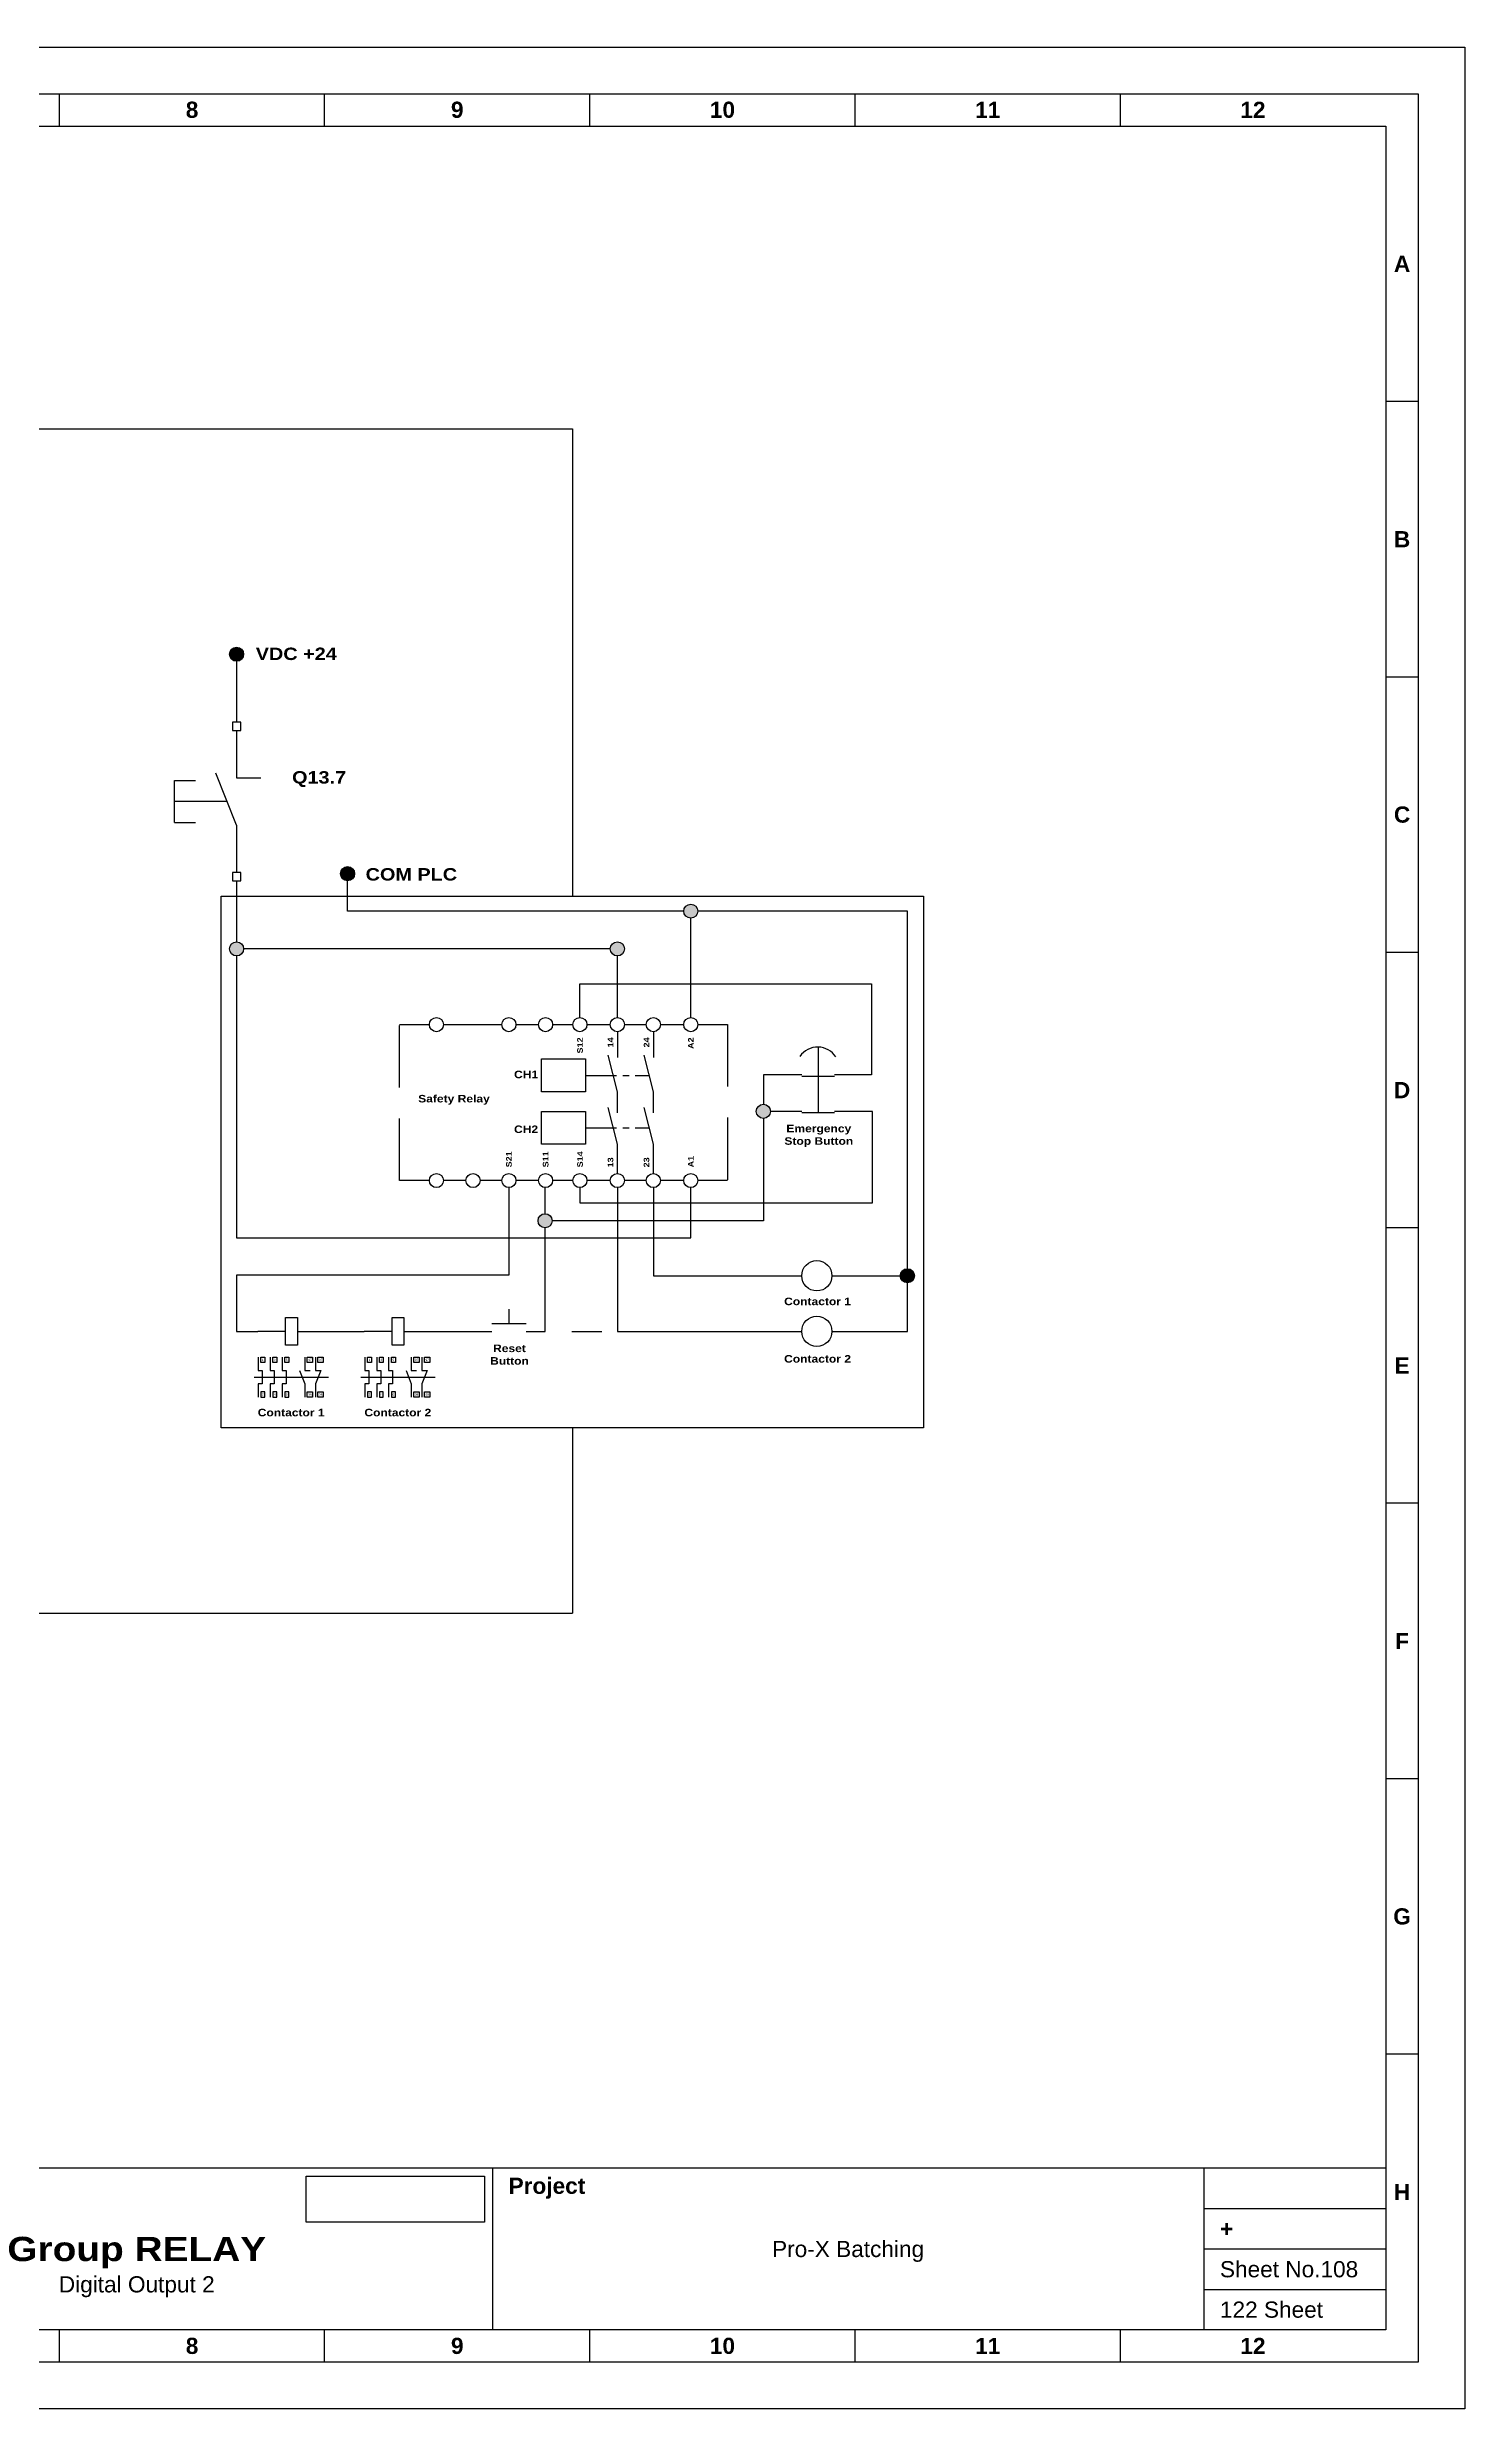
# Model space of a CAD drawing. Header units: centimetres. Extents: x 629 to 3405, y 1037 to 2279.
# Drawn here: x 3290.5 to 3404.8, y 1037.4 to 1227.8 of the extents above; entities that cross this region are included whole.
import ezdxf
from ezdxf.enums import TextEntityAlignment as Align

# ---------------------------------------------------------------- set-up
doc = ezdxf.new("R2010")
doc.units = ezdxf.units.CM
doc.header["$MEASUREMENT"] = 0
doc.linetypes.add('CENTERX2', pattern=[4, 2.5, -0.5, 0.5, -0.5])
doc.linetypes.add('HIDDEN', pattern=[0.375, 0.25, -0.125])
doc.styles.add('Bold', font='ariblk.ttf', dxfattribs={"height": 25.4})
doc.styles.get("Standard").update_dxf_attribs({"font": 'arial.ttf'})
picture_1 = doc.add_image_def('image2.png', size_in_pixel=(2092, 542))

# ---------------------------------------------------------------- blocks, each defined once
blk = doc.blocks.new('KOP MU PROJECT')
at = {"color": 6, "ltscale": 50}
for p, q in [((156.04, 184.05), (156.04, 186.66)), ((177.42, 184.05), (177.42, 186.66)), ((198.8, 184.05), (198.8, 186.66)), ((220.19, 184.05), (220.19, 186.66)), ((241.57, 184.05), (241.57, 186.66)), ((265.59, 161.84), (262.98, 161.84)), ((265.59, 139.63), (262.98, 139.63)), ((265.59, 117.42), (262.98, 117.42)), ((265.59, 95.22), (262.98, 95.22)), ((265.59, 73.01), (262.98, 73.01)), ((265.59, 50.8), (262.98, 50.8)), ((265.59, 28.59), (262.98, 28.59)), ((156.04, 3.75), (156.04, 6.36)), ((177.42, 3.75), (177.42, 6.36)), ((198.8, 3.75), (198.8, 6.36)), ((220.19, 3.75), (220.19, 6.36)), ((241.57, 3.75), (241.57, 6.36))]:
    blk.add_line(p, q, dxfattribs=at)
at = {"ltscale": 50}
for p, q in [((6.36, 19.41), (262.98, 19.41)), ((190.95, 19.41), (190.95, 6.36)), ((248.3, 19.41), (248.3, 6.36)), ((248.3, 16.15), (262.98, 16.15)), ((248.3, 12.89), (262.98, 12.89)), ((248.3, 9.62), (262.98, 9.62))]:
    blk.add_line(p, q, dxfattribs=at)
at = {"color": 1, "ltscale": 50}
blk.add_lwpolyline([(269.34, 0), (0, 0), (0, 190.41), (269.34, 190.41)], close=True, dxfattribs=at)
at = {"color": 6, "ltscale": 50}
for points in [[(265.59, 3.75), (3.75, 3.75), (3.75, 186.66), (265.59, 186.66)], [(262.98, 6.36), (6.36, 6.36), (6.36, 184.05), (262.98, 184.05)]]:
    blk.add_lwpolyline(points, close=True, dxfattribs=at)
at = {"ltscale": 50, "char_height": 1.305, "attachment_point": 4}
for s, width, heights, insert in [('\\pxqc;{\\fArial|b1|i0|c0|p34;8}', 21.3825, [2.51], (156.04, 185.36)), ('\\pxqc;{\\fArial|b1|i0|c0|p34;9}', 21.3825, [2.51], (177.42, 185.36)), ('\\pxqc;{\\fArial|b1|i0|c0|p34;10}', 21.3825, [2.51], (198.8, 185.36)), ('\\pxqc;{\\fArial|b1|i0|c0|p34;11}', 21.3825, [2.51], (220.19, 185.36)), ('\\pxqc;{\\fArial|b1|i0|c0|p34;12}', 21.3825, [2.51], (241.57, 185.36)), ('\\pxqc;{\\fArial|b1|i0|c0|p34;A}', 2.61, [2.51], (262.98, 172.95)), ('\\pxqc;{\\fArial|b1|i0|c0|p34;B}', 2.61, [2.51], (262.98, 150.74)), ('\\pxqc;{\\fArial|b1|i0|c0|p34;C}', 2.61, [2.51], (262.98, 128.53)), ('\\pxqc;{\\fArial|b1|i0|c0|p34;D}', 2.61, [2.51], (262.98, 106.32)), ('\\pxqc;{\\fArial|b1|i0|c0|p34;E}', 2.61, [2.51], (262.98, 84.11)), ('\\pxqc;{\\fArial|b1|i0|c0|p34;F}', 2.61, [2.51], (262.98, 61.9)), ('\\pxqc;{\\fArial|b1|i0|c0|p34;G}', 2.61, [2.51], (262.98, 39.69)), ('\\pxql;{\\fArial|b1|i0|c0|p34;Project}', 50.2419, [2.88], (192.25, 17.78)), ('\\pxqc;{\\fArial|b1|i0|c0|p34;H}', 2.61, [2.51], (262.98, 17.47)), ('\\pxql;{\\fArial|b1|i0|c0|p34;+}', 14.6811, [2.88], (249.61, 14.52)), ('\\pxqc;{\\fArial|b1|i0|c0|p34;8}', 21.3825, [2.51], (156.04, 5.06)), ('\\pxqc;{\\fArial|b1|i0|c0|p34;9}', 21.3825, [2.51], (177.42, 5.06)), ('\\pxqc;{\\fArial|b1|i0|c0|p34;10}', 21.3825, [2.51], (198.8, 5.06)), ('\\pxqc;{\\fArial|b1|i0|c0|p34;12}', 21.3825, [2.51], (241.57, 5.06)), ('\\pxqc;{\\fArial|b1|i0|c0|p34;11}', 21.3825, [2.51], (220.19, 5.06))]:
    blk.add_mtext_dynamic_manual_height_columns(s, width=width, gutter_width=0.0326, heights=heights, dxfattribs=dict(at, insert=insert))
at = {"ltscale": 50}
for tag, p in [('DATECREATED', (72.43, 17.78)), ('REV', (13.7, 14.52)), ('REVDATE', (28.38, 14.52)), ('REMARKS', (43.06, 14.52)), ('DRAWN', (72.43, 14.52)), ('COMPANY', (97.06, 14.52)), ('PROJECT', (219.62, 12.89)), ('APPR', (72.43, 11.26)), ('DESCRIPTION', (162.27, 10.03)), ('NORM', (72.43, 7.99)), ('DRAWINGCATEGORY', (106.68, 7.99))]:
    blk.add_attdef(tag, text='', height=1.3, dxfattribs=at).set_placement(p, align=Align.MIDDLE_CENTER)
at = {"ltscale": 50, "style": 'Bold'}
blk.add_attdef('TITLE', text='', height=1.96, dxfattribs=at).set_placement((162.27, 12.89), align=Align.MIDDLE_CENTER)
at = {"ltscale": 50}
for tag, p in [('SHEETNUMBER', (249.61, 11.26)), ('TOTALSHEET', (249.61, 7.99))]:
    blk.add_attdef(tag, text='', height=1.3, dxfattribs=at).set_placement(p, align=Align.MIDDLE_LEFT)
image = blk.add_image(picture_1, insert=(175.94, 15.04), size_in_units=(14.36, 3.72), dxfattribs=at)
image.dxf.flags = 15

msp = doc.modelspace()

# ---------------------------------------------------------------- hatches: boundary and pattern name
at = {"ltscale": 50}
h = msp.add_hatch(color=256, dxfattribs=at)
h.dxf.hatch_style = 1
h.paths.add_polyline_path([(3306.31, 1178.85, 1), (3305.17, 1178.85, 1)])
h = msp.add_hatch(color=256, dxfattribs=at)
h.dxf.hatch_style = 1
h.paths.add_polyline_path([(3314.12, 1161.15, 1), (3315.26, 1161.15, 1)])
at = {"ltscale": 25}
h = msp.add_hatch(color=256, dxfattribs=at)
h.dxf.hatch_style = 1
h.paths.add_polyline_path([(3342.93, 1158.13, 1), (3341.8, 1158.13, 1)])
h.paths.add_polyline_path([(3335.88, 1155.09, 1), (3337.01, 1155.09, 1)])
h.paths.add_polyline_path([(3305.17, 1155.09, 1), (3306.31, 1155.09, 1)])
h.paths.add_polyline_path([(3331.18, 1133.17, 1), (3330.05, 1133.17, 1)])
h.paths.add_polyline_path([(3348.77, 1141.99, 1), (3347.64, 1141.99, 1)])
at = {"ltscale": 50}
h = msp.add_hatch(color=256, dxfattribs=at)
h.dxf.hatch_style = 1
h.paths.add_polyline_path([(3359.25, 1128.73, 1), (3360.39, 1128.73, 1)])

# ---------------------------------------------------------------- linework, layer by layer
at = {"color": 146, "ltscale": 50, "true_color": 0x105689}
for p, q in [((3285.06, 1197.03), (3308.94, 1197.03)), ((3308.94, 1197.03), (3332.82, 1197.03)), ((3332.82, 1197.03), (3332.82, 1159.35)), ((3332.82, 1116.47), (3332.82, 1101.54)), ((3285.18, 1101.54), (3332.82, 1101.54))]:
    msp.add_line(p, q, dxfattribs=at)
at = {"ltscale": 50}
for p, q in [((3305.74, 1178.29), (3305.74, 1173.37)), ((3305.74, 1172.69), (3305.74, 1168.88)), ((3305.74, 1165.07), (3305.74, 1161.26)), ((3305.74, 1160.58), (3305.74, 1155.66)), ((3314.69, 1158.13), (3314.69, 1160.58)), ((3341.8, 1158.13), (3314.69, 1158.13)), ((3359.82, 1158.13), (3342.93, 1158.13)), ((3359.82, 1129.3), (3359.82, 1158.13)), ((3342.36, 1149.54), (3342.36, 1157.56)), ((3305.74, 1154.52), (3305.74, 1131.78)), ((3335.88, 1155.09), (3306.31, 1155.09)), ((3336.44, 1149.54), (3336.44, 1154.52)), ((3333.42, 1149.54), (3333.42, 1152.28)), ((3333.42, 1152.28), (3356.94, 1152.28)), ((3356.94, 1152.28), (3356.94, 1144.94)), ((3336.44, 1148.41), (3336.44, 1146.33)), ((3339.34, 1148.41), (3339.34, 1146.33)), ((3336.44, 1143.57), (3335.71, 1146.53)), ((3339.34, 1143.57), (3338.6, 1146.53)), ((3352.62, 1147.17), (3352.62, 1141.89)), ((3351.3, 1144.94), (3348.21, 1144.94)), ((3348.21, 1144.94), (3348.21, 1142.56)), ((3356.94, 1144.94), (3353.94, 1144.94)), ((3336.44, 1141.87), (3336.44, 1143.57)), ((3339.34, 1141.87), (3339.34, 1143.57)), ((3336.44, 1139.35), (3335.71, 1142.31)), ((3339.34, 1139.35), (3338.6, 1142.31)), ((3348.21, 1141.42), (3348.21, 1133.17)), ((3351.3, 1141.99), (3348.77, 1141.99)), ((3357, 1141.99), (3353.94, 1141.99)), ((3357, 1134.6), (3357, 1141.99)), ((3336.44, 1136.97), (3336.44, 1139.35)), ((3339.34, 1136.97), (3339.34, 1139.35)), ((3327.69, 1135.84), (3327.69, 1128.77)), ((3330.61, 1133.73), (3330.61, 1135.84)), ((3333.42, 1135.84), (3333.42, 1134.6)), ((3336.44, 1135.84), (3336.44, 1134.6)), ((3339.34, 1135.84), (3339.34, 1128.73)), ((3342.36, 1131.78), (3342.36, 1135.84)), ((3348.21, 1133.17), (3331.18, 1133.17)), ((3333.42, 1134.6), (3336.44, 1134.6)), ((3336.44, 1134.6), (3357, 1134.6)), ((3336.44, 1134.6), (3336.44, 1124.25)), ((3305.74, 1131.78), (3342.36, 1131.78)), ((3330.61, 1124.25), (3330.61, 1132.6)), ((3327.69, 1128.77), (3305.74, 1128.77)), ((3305.74, 1128.77), (3305.74, 1124.25)), ((3339.34, 1128.73), (3351.3, 1128.73)), ((3353.74, 1128.73), (3359.25, 1128.73)), ((3359.82, 1124.25), (3359.82, 1128.17)), ((3327.71, 1124.87), (3327.71, 1126.04)), ((3305.74, 1124.25), (3307.44, 1124.25)), ((3309.68, 1124.25), (3307.44, 1124.25)), ((3310.64, 1124.25), (3312.88, 1124.25)), ((3312.88, 1124.25), (3316.03, 1124.25)), ((3318.27, 1124.25), (3316.03, 1124.25)), ((3319.23, 1124.25), (3321.47, 1124.25)), ((3321.47, 1124.25), (3326.33, 1124.25)), ((3329.09, 1124.25), (3330.61, 1124.25)), ((3332.76, 1124.25), (3335.2, 1124.25)), ((3336.44, 1124.25), (3351.3, 1124.25)), ((3353.74, 1124.25), (3359.82, 1124.25)), ((3311.23, 1122.16), (3311.23, 1121.09)), ((3312.09, 1122.16), (3312.09, 1121.09)), ((3319.82, 1122.16), (3319.82, 1121.09)), ((3320.68, 1122.16), (3320.68, 1121.09)), ((3307.16, 1120.55), (3313.16, 1120.55)), ((3311.23, 1120.02), (3311.23, 1118.95)), ((3312.09, 1120.02), (3312.09, 1118.95)), ((3315.75, 1120.55), (3321.75, 1120.55)), ((3319.82, 1120.02), (3319.82, 1118.95)), ((3320.68, 1120.02), (3320.68, 1118.95))]:
    msp.add_line(p, q, dxfattribs=at)
at = {"ltscale": 500}
for p, q in [((3305.74, 1165.07), (3304.06, 1169.27)), ((3300.73, 1165.27), (3300.73, 1168.67)), ((3300.73, 1168.67), (3302.43, 1168.67)), ((3305.74, 1168.88), (3307.69, 1168.88)), ((3304.98, 1166.97), (3300.73, 1166.97)), ((3300.73, 1165.27), (3302.43, 1165.27))]:
    msp.add_line(p, q, dxfattribs=at)
at = {"linetype": 'CENTERX2'}
for p, q in [((3333.88, 1144.88), (3339.02, 1144.88)), ((3333.88, 1140.66), (3339.02, 1140.66))]:
    msp.add_line(p, q, dxfattribs=at)
at = {"ltscale": 500}
for points in [[(3305.4, 1172.69), (3306.08, 1172.69), (3306.08, 1173.37), (3305.4, 1173.37)], [(3305.4, 1160.58), (3306.08, 1160.58), (3306.08, 1161.26), (3305.4, 1161.26)]]:
    msp.add_lwpolyline(points, close=True, dxfattribs=at)
at = {"color": 6, "ltscale": 50}
msp.add_lwpolyline([(3304.5, 1159.35), (3361.13, 1159.35), (3361.13, 1116.47), (3304.5, 1116.47)], close=True, dxfattribs=at)
at = {"linetype": 'HIDDEN', "ltscale": 20}
for points in [[(3321.28, 1136.41), (3318.87, 1136.41), (3318.87, 1148.98), (3321.28, 1148.98)], [(3328.26, 1148.98), (3330.08, 1148.98)], [(3331.22, 1148.98), (3332.86, 1148.98)], [(3333.99, 1148.98), (3335.88, 1148.98)], [(3337.01, 1148.98), (3338.78, 1148.98)], [(3339.91, 1148.98), (3341.8, 1148.98)], [(3342.93, 1148.98), (3345.33, 1148.98), (3345.33, 1136.41), (3342.93, 1136.41)], [(3324.24, 1136.41), (3322.42, 1136.41)], [(3327.12, 1136.41), (3325.37, 1136.41)], [(3330.08, 1136.41), (3328.26, 1136.41)], [(3332.86, 1136.41), (3331.22, 1136.41)], [(3335.88, 1136.41), (3333.99, 1136.41)], [(3338.78, 1136.41), (3337.01, 1136.41)], [(3341.8, 1136.41), (3339.91, 1136.41)]]:
    msp.add_lwpolyline(points, dxfattribs=at)
at = {"ltscale": 20}
msp.add_lwpolyline([(3322.42, 1148.98), (3327.12, 1148.98)], dxfattribs=at)
at = {"ltscale": 50}
for points in [[(3330.32, 1146.21), (3333.88, 1146.21), (3333.88, 1143.55), (3330.32, 1143.55)], [(3330.32, 1141.99), (3333.88, 1141.99), (3333.88, 1139.33), (3330.32, 1139.33)], [(3309.68, 1123.13), (3309.68, 1125.37), (3310.64, 1125.37), (3310.64, 1123.13)], [(3318.27, 1123.13), (3318.27, 1125.37), (3319.23, 1125.37), (3319.23, 1123.13)], [(3307.69, 1122.16), (3308.01, 1122.16), (3308.01, 1121.73), (3307.69, 1121.73)], [(3308.66, 1122.16), (3308.98, 1122.16), (3308.98, 1121.73), (3308.66, 1121.73)], [(3309.62, 1122.16), (3309.94, 1122.16), (3309.94, 1121.73), (3309.62, 1121.73)], [(3311.44, 1122.16), (3311.87, 1122.16), (3311.87, 1121.73), (3311.44, 1121.73)], [(3312.3, 1122.16), (3312.73, 1122.16), (3312.73, 1121.73), (3312.3, 1121.73)], [(3316.29, 1122.16), (3316.61, 1122.16), (3316.61, 1121.73), (3316.29, 1121.73)], [(3317.25, 1122.16), (3317.57, 1122.16), (3317.57, 1121.73), (3317.25, 1121.73)], [(3318.22, 1122.16), (3318.54, 1122.16), (3318.54, 1121.73), (3318.22, 1121.73)], [(3320.04, 1122.16), (3320.47, 1122.16), (3320.47, 1121.73), (3320.04, 1121.73)], [(3320.9, 1122.16), (3321.32, 1122.16), (3321.32, 1121.73), (3320.9, 1121.73)], [(3307.69, 1118.95), (3308.01, 1118.95), (3308.01, 1119.37), (3307.69, 1119.37)], [(3308.66, 1118.95), (3308.98, 1118.95), (3308.98, 1119.37), (3308.66, 1119.37)], [(3309.62, 1118.95), (3309.94, 1118.95), (3309.94, 1119.37), (3309.62, 1119.37)], [(3311.44, 1119.37), (3311.87, 1119.37), (3311.87, 1118.95), (3311.44, 1118.95)], [(3312.3, 1119.37), (3312.73, 1119.37), (3312.73, 1118.95), (3312.3, 1118.95)], [(3316.29, 1118.95), (3316.61, 1118.95), (3316.61, 1119.37), (3316.29, 1119.37)], [(3317.25, 1118.95), (3317.57, 1118.95), (3317.57, 1119.37), (3317.25, 1119.37)], [(3318.22, 1118.95), (3318.54, 1118.95), (3318.54, 1119.37), (3318.22, 1119.37)], [(3320.04, 1119.37), (3320.47, 1119.37), (3320.47, 1118.95), (3320.04, 1118.95)], [(3320.9, 1119.37), (3321.32, 1119.37), (3321.32, 1118.95), (3320.9, 1118.95)]]:
    msp.add_lwpolyline(points, close=True, dxfattribs=at)
for points in [[(3351.3, 1144.83), (3353.94, 1144.83)], [(3351.3, 1141.89), (3353.94, 1141.89)], [(3326.33, 1124.87), (3329.09, 1124.87)], [(3310.8, 1121.09), (3311.23, 1120.02)], [(3311.23, 1121.09), (3311.66, 1121.09)], [(3312.09, 1121.09), (3312.52, 1121.09), (3312.09, 1120.02)], [(3319.4, 1121.09), (3319.82, 1120.02)], [(3319.82, 1121.09), (3320.25, 1121.09)], [(3320.68, 1121.09), (3321.11, 1121.09), (3320.68, 1120.02)]]:
    msp.add_lwpolyline(points, dxfattribs=at)
at = {"color": 1, "ltscale": 50}
for points in [[(3307.48, 1122.16), (3307.48, 1121.09), (3307.8, 1121.09), (3307.8, 1120.02), (3307.48, 1120.02), (3307.48, 1118.95)], [(3308.44, 1122.16), (3308.44, 1121.09), (3308.76, 1121.09), (3308.76, 1120.02), (3308.44, 1120.02), (3308.44, 1118.95)], [(3309.41, 1122.16), (3309.41, 1121.09), (3309.73, 1121.09), (3309.73, 1120.02), (3309.41, 1120.02), (3309.41, 1118.95)], [(3316.07, 1122.16), (3316.07, 1121.09), (3316.39, 1121.09), (3316.39, 1120.02), (3316.07, 1120.02), (3316.07, 1118.95)], [(3317.04, 1122.16), (3317.04, 1121.09), (3317.36, 1121.09), (3317.36, 1120.02), (3317.04, 1120.02), (3317.04, 1118.95)], [(3318, 1122.16), (3318, 1121.09), (3318.32, 1121.09), (3318.32, 1120.02), (3318, 1120.02), (3318, 1118.95)]]:
    msp.add_lwpolyline(points, dxfattribs=at)
at = {"ltscale": 20}
for centre, radius in [((3305.74, 1178.85), 0.568), ((3314.69, 1161.15), 0.568), ((3342.36, 1158.13), 0.568), ((3305.74, 1155.09), 0.568), ((3336.44, 1155.09), 0.568), ((3321.85, 1148.98), 0.568), ((3327.69, 1148.98), 0.568), ((3330.65, 1148.98), 0.568), ((3333.42, 1148.98), 0.568), ((3336.44, 1148.98), 0.568), ((3339.34, 1148.98), 0.568), ((3342.36, 1148.98), 0.568), ((3348.21, 1141.99), 0.568), ((3321.85, 1136.41), 0.568), ((3324.8, 1136.41), 0.568), ((3327.69, 1136.41), 0.568), ((3330.65, 1136.41), 0.568), ((3333.42, 1136.41), 0.568), ((3336.44, 1136.41), 0.568), ((3339.34, 1136.41), 0.568), ((3342.36, 1136.41), 0.568), ((3330.61, 1133.17), 0.568), ((3352.52, 1128.73), 1.22), ((3359.82, 1128.73), 0.568), ((3352.52, 1124.25), 1.22)]:
    msp.add_circle(centre, radius, dxfattribs=at)
at = {"ltscale": 50}
msp.add_arc((3352.59, 1145.42), 1.75, 32.9231, 145.0685, dxfattribs=at)

# ---------------------------------------------------------------- block references
ref = msp.add_blockref('KOP MU PROJECT', (3135.42, 1037.38))
ref.add_attrib('DESCRIPTION', 'Digital Output 2', dxfattribs={"ltscale": 50, "height": 1.305}).set_placement((3297.69, 1047.41), align=Align.MIDDLE_CENTER)
ref.add_attrib('TITLE', 'Group RELAY', dxfattribs={"ltscale": 50, "height": 1.9575, "style": 'Bold'}).set_placement((3297.69, 1050.26), align=Align.MIDDLE_CENTER)
ref.add_attrib('PROJECT', 'Pro-X Batching', dxfattribs={"ltscale": 50, "height": 1.305}).set_placement((3355.04, 1050.26), align=Align.MIDDLE_CENTER)
ref.add_attrib('SHEETNUMBER', 'Sheet No.108', dxfattribs={"ltscale": 50, "height": 1.305}).set_placement((3385.02, 1048.63), align=Align.MIDDLE_LEFT)
ref.add_attrib('TOTALSHEET', '122 Sheet', dxfattribs={"ltscale": 50, "height": 1.305}).set_placement((3385.02, 1045.37), align=Align.MIDDLE_LEFT)

# ---------------------------------------------------------------- texts
at = {"ltscale": 50, "style": 'Bold'}
for s, p in [('VDC +24', (3310.55, 1179.38)), ('Q13.7', (3312.39, 1169.42)), ('COM PLC', (3319.83, 1161.6))]:
    msp.add_text(s, height=1, dxfattribs=at).set_placement(p, align=Align.TOP_CENTER)
at = {"ltscale": 500}
for s, p in [('1', (3307.85, 1121.95)), ('3', (3308.82, 1121.95)), ('5', (3309.78, 1121.95)), ('97', (3311.66, 1121.95)), ('97', (3312.52, 1121.95)), ('1', (3316.45, 1121.95)), ('3', (3317.41, 1121.95)), ('5', (3318.38, 1121.95)), ('97', (3320.25, 1121.95)), ('97', (3321.11, 1121.95)), ('2', (3307.85, 1119.16)), ('4', (3308.82, 1119.16)), ('6', (3309.78, 1119.16)), ('98', (3311.66, 1119.16)), ('98', (3312.52, 1119.16)), ('2', (3316.45, 1119.16)), ('4', (3317.41, 1119.16)), ('6', (3318.38, 1119.16)), ('98', (3320.25, 1119.16)), ('98', (3321.11, 1119.16))]:
    msp.add_text(s, height=0.171, dxfattribs=at).set_placement(p, align=Align.MIDDLE_CENTER)
at = {"ltscale": 50, "char_height": 0.455, "rotation": 90, "style": 'Bold'}
for s, width, insert, attachment_point in [('S12', 1.2301, (3333.43, 1147.95), 6), ('14', 1.2301, (3335.89, 1147.95), 6), ('24', 1.2301, (3338.79, 1147.95), 6), ('A2', 1.2301, (3342.37, 1147.95), 6), ('S21', 5.823, (3327.7, 1137.47), 4), ('S11', 5.823, (3330.66, 1137.47), 4), ('S14', 5.823, (3333.43, 1137.47), 4), ('13', 5.823, (3335.89, 1137.47), 4), ('23', 5.823, (3338.79, 1137.47), 4), ('A1', 5.823, (3342.37, 1137.47), 4)]:
    msp.add_mtext_dynamic_manual_height_columns(s, width=width, gutter_width=0.385, heights=[0], dxfattribs=dict(at, insert=insert, attachment_point=attachment_point))
at = {"ltscale": 50, "char_height": 0.607, "style": 'Bold'}
for s, width, heights, insert, attachment_point in [('CH1', 5.823, [0], (3328.11, 1144.96), 4), ('Safety Relay', 5.823, [0], (3320.38, 1142.92), 4), ('CH2', 5.823, [0], (3328.11, 1140.54), 4), ('Emergency Stop Button', 5.823, [0], (3352.68, 1140.01), 5), ('Contactor 1', 5.823, [0], (3352.58, 1126.66), 5), ('Reset Button', 3.411, [0], (3327.74, 1122.37), 5), ('Contactor 2', 5.823, [0], (3352.58, 1122.03), 5), ('Contactor 1', 5.823, [0], (3310.14, 1117.7), 5), ('Contactor 2', 5.823, [0.628], (3318.74, 1117.7), 5)]:
    msp.add_mtext_dynamic_manual_height_columns(s, width=width, gutter_width=0.385, heights=heights, dxfattribs=dict(at, insert=insert, attachment_point=attachment_point))

doc.saveas('drawing.dxf')
